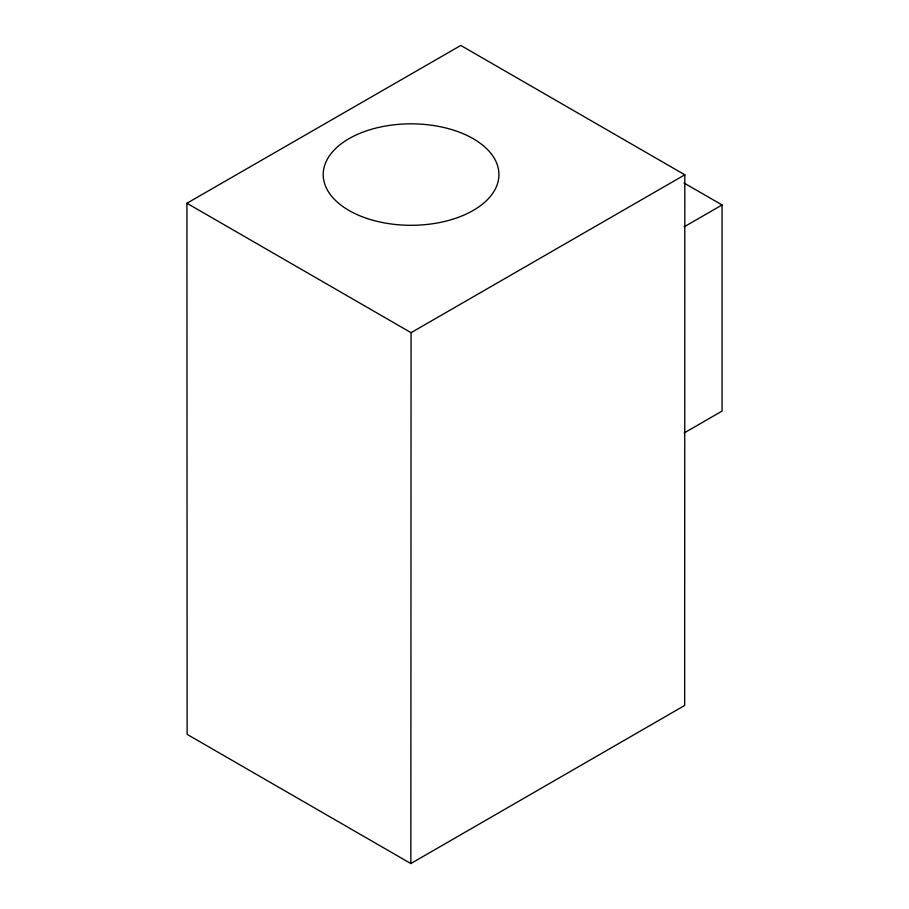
<?xml version="1.0" encoding="UTF-8"?>
<svg xmlns="http://www.w3.org/2000/svg" width="909" height="909" viewBox="0 0 909 909"><rect width="100%" height="100%" fill="white"/><g stroke="black" fill="none" stroke-linecap="round" stroke-linejoin="round"><path stroke-width="1.36" d="M410.845 863.55L411.073 332.671L684.829 174.801L684.659 705.464L410.845 863.55L187.129 734.37L186.924 203.252L460.818 45.45L684.829 174.801M684.079 226.875L722.053 204.957L722.076 411.073L684.091 433.002M684.023 183.004L722.053 204.957M186.924 203.252L411.073 332.671M367.134 218.501A87.866 50.734 0 0 0 498.939 174.573A87.866 50.734 0 0 0 367.134 130.635A87.866 50.734 0 0 0 367.134 218.501"/></g></svg>
